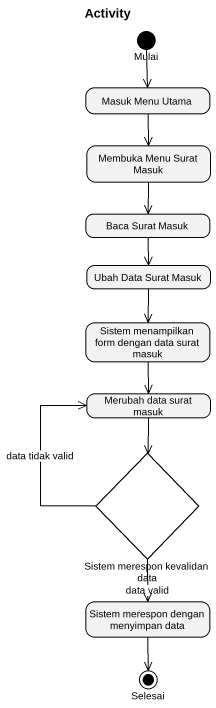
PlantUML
@startuml
title Activity
hide empty description
state Mulai <<start>>
state "Masuk Menu Utama" as Masuk_Menu_Utama
state "Membuka Menu Surat Masuk" as Membuka_Menu_Surat_Masuk
state "Baca Surat Masuk" as Baca_Surat_Masuk
state "Ubah Data Surat Masuk" as Ubah_Data_Surat_Masuk
state "Sistem menampilkan form dengan data surat masuk" as Sistem_menampilkan_form
state "Merubah data surat masuk" as Merubah_data_surat_masuk
state "Sistem merespon kevalidan data" as Sistem_merespon_kevalidan <<choice>>
state "Sistem merespon dengan menyimpan data" as Sistem_merespon_dengan
state Selesai <<end>>
Mulai --> Masuk_Menu_Utama
Masuk_Menu_Utama --> Membuka_Menu_Surat_Masuk
Membuka_Menu_Surat_Masuk --> Baca_Surat_Masuk
Baca_Surat_Masuk --> Ubah_Data_Surat_Masuk
Ubah_Data_Surat_Masuk --> Sistem_menampilkan_form
Sistem_menampilkan_form --> Merubah_data_surat_masuk
Merubah_data_surat_masuk --> Sistem_merespon_kevalidan
Sistem_merespon_kevalidan -up-> Merubah_data_surat_masuk : data tidak valid
Sistem_merespon_kevalidan --> Sistem_merespon_dengan : data valid
Sistem_merespon_dengan --> Selesai
@enduml
